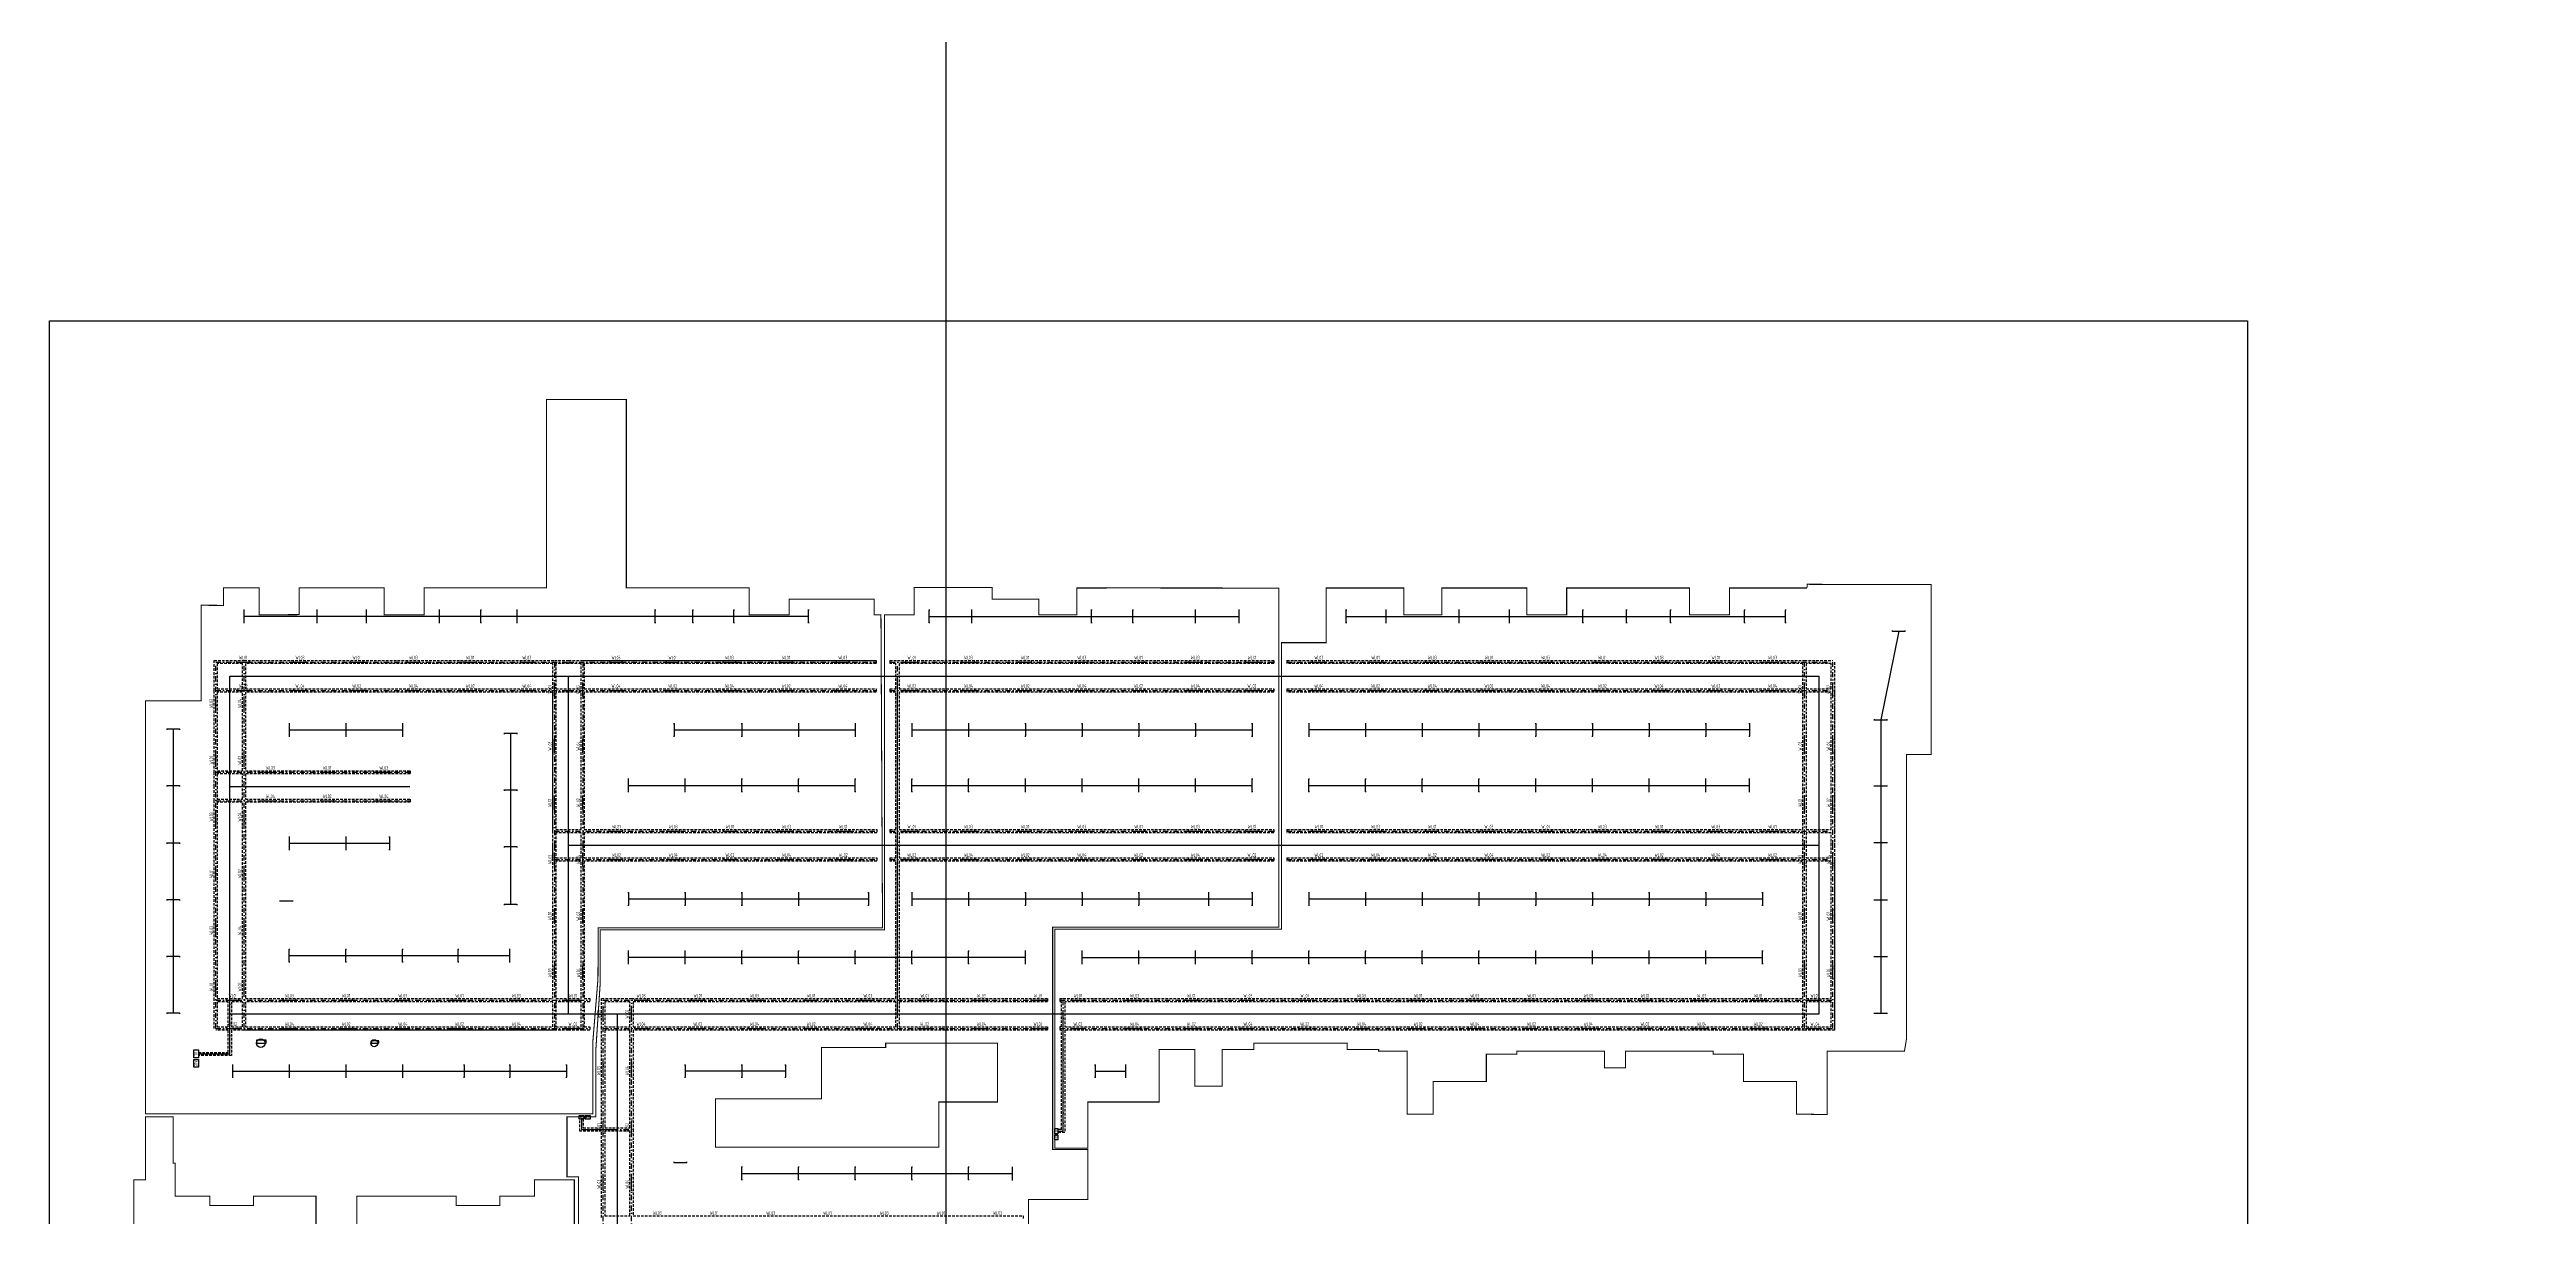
# Model space of a CAD drawing. Header units: millimetres. Extents: x -691095 to 2797013, y -349436 to 2050109.
# Drawn here: x 333675 to 569552, y 734241 to 845392 of the extents above; entities that cross this region are included whole.
import ezdxf
from ezdxf.enums import TextEntityAlignment as Align

# ---------------------------------------------------------------- set-up
doc = ezdxf.new("R2010")
doc.units = ezdxf.units.MM
doc.header["$LTSCALE"] = 1000
doc.linetypes.add('DASHDOT', pattern=[1, 0.5, -0.25, 0, -0.25])
doc.linetypes.add('HIDDEN', pattern=[0.375, 0.25, -0.125])
for name, color, linetype, plot in [('E-LANE-CENTER', 6, 'Continuous', False), ('E-LITE-CENTER', 5, 'DASHDOT', False), ('E-LITE-CENTER-JOIN', 1, 'Continuous', False), ('FS5E533M_A09-停车位模块A$0$C-XREF-SLCT', 8, 'Continuous', False), ('注释', 3, 'Continuous', False)]:
    doc.layers.add(name, color=color, linetype=linetype, plot=plot)
for name, color, linetype in [('E-LITE-LITE', 3, 'Continuous'), ('E-LITE-WIRE', 4, 'Continuous'), ('E-POWR-EQPM', 3, 'Continuous'), ('E-UNIV-EL', 140, 'Continuous'), ('E-UNIV-EL2', 40, 'HIDDEN'), ('E-UNIV-NOTE', 6, 'Continuous'), ('结构识别', 6, 'Continuous'), ('防火分区', 2, 'Continuous')]:
    doc.layers.add(name, color=color, linetype=linetype)
doc.styles.add('FS5E533M_A09-停车位模块A$0$Acs', font='', dxfattribs={"width": 0.7})
doc.styles.add('TH-STYLE3', font='tssdeng.shx', dxfattribs={"width": 0.65, "bigfont": 'tssdchn.shx'})
doc.styles.get('FS5E533M_A09-停车位模块A$0$Acs').set_extended_font_data('SimSun')

# ---------------------------------------------------------------- blocks, each defined once
blk = doc.blocks.new('FS5E533M_A09-停车位模块A$0$AcsAcadShareArea')
blk.add_lwpolyline([(0, 0), (118900, 0), (118900, 85000), (0, 85000)], close=True)
at = {"style": 'FS5E533M_A09-停车位模块A$0$Acs', "width": 0.8}
blk.add_attdef('唯一编号', (7537, 861), '', height=1000, dxfattribs=at)
blk = doc.blocks.new('E-BDB001')
blk.add_lwpolyline([(-2.5, -1.5), (-2.5, 1.5), (2.5, 1.5), (2.5, -1.5)], close=True)
at = {"layer": 'E-UNIV-EL', "style": 'TH-STYLE3', "width": 0.7}
blk.add_attdef('BOX', text='', height=2, dxfattribs=at).set_placement((0, 0), align=Align.MIDDLE)
blk = doc.blocks.new('E-BDB003')
blk.add_lwpolyline([(-2.5, -1.5), (-2.5, 1.5), (2.5, 1.5), (2.5, -1.5)], close=True)
at = {"layer": 'E-UNIV-EL', "style": 'TH-STYLE3', "width": 0.7}
blk.add_attdef('BOX', text='', height=2, dxfattribs=at).set_placement((0, 0), align=Align.MIDDLE)
blk = doc.blocks.new('E-BL001-1')
for p, q in [((-6, -0.5), (-6, 0.5)), ((-6, 0), (6, 0)), ((6, -0.5), (6, 0.5))]:
    blk.add_line(p, q)

msp = doc.modelspace()

# ---------------------------------------------------------------- linework, layer by layer
at = {"layer": 'E-LANE-CENTER'}
for p, q in [((350850.63475, 753496.24634), (350850.63475, 785696.24634)), ((350850.63475, 785696.24634), (502150.63475, 785696.24634)), ((383100.63475, 753496.24634), (383100.63475, 785696.24634)), ((350850.63475, 775196.24634), (368000.89578, 775196.24634)), ((502150.63475, 753496.24634), (350850.63475, 753496.24634))]:
    msp.add_line(p, q, dxfattribs=at)
for points in [[(502150.63475, 785696.24634), (502150.63475, 753496.24634)], [(383100.63475, 769596.24634), (502150.63475, 769596.24634)], [(387750.63475, 711046.24634), (387750.63475, 753496.24634)]]:
    msp.add_lwpolyline(points, dxfattribs=at)
at = {"layer": 'E-LITE-CENTER'}
for p, q in [((349500.63475, 787046.24637), (383100.63474, 787046.24636)), ((349500.63475, 775197.24634), (349500.63475, 787046.24637)), ((352200.63475, 775197.24634), (352200.63475, 787046.24637)), ((381750.63474, 787046.24636), (381750.63474, 769596.24634)), ((383100.63474, 787046.24636), (412383.08107, 787046.24636)), ((384450.63474, 787046.24636), (384450.63474, 769596.24634)), ((413697.63751, 787046.24634), (450253.63473, 787046.24634)), ((414419.30519, 752146.24634), (414419.30519, 787046.24634)), ((451497.63475, 787046.24634), (503500.63474, 787046.24634)), ((500800.63474, 769596.24634), (500800.63474, 787046.24634)), ((503500.63474, 769596.24634), (503500.63474, 787046.24634)), ((349500.63475, 784346.24637), (383100.63474, 784346.24636)), ((383100.63474, 784346.24636), (412383.08107, 784346.24636)), ((413697.63751, 784346.24634), (450253.63473, 784346.24634)), ((451497.63475, 784346.24634), (503500.63474, 784346.24634)), ((349500.63475, 776546.24634), (368003.89578, 776546.24634)), ((349500.63475, 752146.24635), (349500.63475, 775195.24634)), ((349500.63475, 773846.24634), (368003.89578, 773846.24634)), ((352200.63475, 752146.24635), (352200.63475, 775195.24634)), ((381750.63474, 770946.24634), (412464.12132, 770946.24634)), ((381750.63474, 769596.24634), (381750.63475, 752146.24635)), ((384450.63474, 769596.24634), (384450.63475, 752146.24635)), ((413697.63567, 770946.24634), (450253.63473, 770946.24634)), ((451497.63475, 770946.24634), (503500.63474, 770946.24634)), ((500800.63473, 752146.24634), (500800.63474, 769596.24634)), ((503500.63473, 752146.24634), (503500.63474, 769596.24634)), ((381750.63474, 768246.24634), (412464.12132, 768246.24634)), ((413697.63567, 768246.24634), (450253.63473, 768246.24634)), ((451497.63475, 768246.24634), (503500.63474, 768246.24634)), ((349500.63475, 754846.24635), (383100.63475, 754846.24635)), ((350850.63475, 749723.75248), (350850.63475, 754846.24635)), ((383100.63475, 754846.24635), (385129.04456, 754846.24634)), ((386400.63474, 754846.24634), (428703.63475, 754846.24634)), ((386400.63474, 732791.48869), (386400.63474, 754846.24634)), ((389100.63474, 732791.48869), (389100.63474, 754846.24634)), ((429897.63475, 754846.24634), (503500.63474, 754846.24634)), ((430200.63475, 742377.64113), (430200.63475, 754846.24634)), ((349500.63475, 752146.24635), (383100.63475, 752146.24635)), ((383100.63475, 752146.24635), (385129.04456, 752146.24634)), ((386400.63474, 752146.24634), (428703.63475, 752146.24634)), ((429897.63475, 752146.24634), (503500.63473, 752146.24634)), ((347850.63475, 749723.75248), (350850.63475, 749723.75248)), ((384333.21601, 743526.24634), (384333.21601, 742526.24634)), ((384333.21601, 742526.24634), (389100.63474, 742526.24634)), ((429700.63475, 742377.64113), (430200.63475, 742377.64113))]:
    msp.add_line(p, q, dxfattribs=at)
at = {"layer": 'E-LITE-CENTER-JOIN'}
for points in [[(414419.30519, 753496.24634), (414419.30519, 785696.24634)], [(347850.63475, 749723.75248), (350850.63475, 749723.75248), (350850.63475, 753496.24634)], [(429700.63475, 742377.64113), (430200.63475, 742377.64113), (430200.63475, 753496.24634)], [(384333.21601, 743526.24634), (384333.21601, 742526.24634), (387750.63475, 742526.24634)]]:
    msp.add_lwpolyline(points, dxfattribs=at)
at = {"layer": 'E-LITE-WIRE'}
for p, q in [((405950.63475, 791395.99637), (352200.63476, 791395.99637)), ((417450.63475, 791395.99634), (421500.63419, 791395.99634)), ((421500.63419, 791395.99634), (432900.63474, 791395.99634)), ((432900.63475, 791396.24634, 0.00407), (446950.63474, 791395.99634)), ((457150.63475, 791395.99635), (499000.63475, 791396.24634, 0.00407)), ((509788.95038, 789996.24635), (508056.63475, 781546.24634)), ((508056.63475, 781546.24634), (508056.63475, 753596.24634)), ((345450.63475, 780646.24634, 0.00407), (345450.63475, 753596.24634)), ((356500.63475, 780596.24634, 0.00407), (367300.63475, 780596.49634)), ((377575.88475, 780246.24635), (377575.88475, 763946.24634)), ((393150.63474, 780595.99635), (410400.63474, 780595.99635)), ((415800.63474, 780595.99635), (448200.63474, 780595.99635)), ((495550.63475, 780595.99635), (453600.63474, 780595.99635)), ((388800.63475, 775295.99634), (410400.63475, 775295.99634, 0.00407)), ((415800.63475, 775296.24634, 0.00407), (448200.63475, 775296.24634, 0.00407)), ((453600.63475, 775296.24634, 0.00407), (495550.63475, 775296.24634, 0.00407)), ((356500.63475, 769796.24634, 0.00407), (366050.63475, 769796.49634)), ((388800.63475, 764495.99634), (411650.63475, 764495.99634)), ((415800.63475, 764495.99634), (448200.63475, 764495.99634, 0.00407)), ((453600.63474, 764495.99634), (496800.63475, 764496.24634, 0.00407)), ((377500.63475, 759071.49634), (356500.63475, 759071.49634, 0.00407)), ((426600.63475, 758896.24634, 0.00407), (388800.63474, 758896.24634)), ((432000.63476, 758895.99634), (496800.63475, 758896.24634, 0.00407)), ((351100.63475, 748095.99634), (382900.63475, 748095.99634, 0.00407)), ((403750.63476, 748095.99634), (394200.63475, 748095.99634)), ((433250.63476, 748095.99634), (436150.63475, 748096.24634, 0.00407)), ((399600.63476, 738345.99634), (425350.63475, 738345.99634))]:
    msp.add_line(p, q, dxfattribs=at)
at = {"layer": 'E-UNIV-EL2'}
for p, q in [((349350.63475, 787196.24637), (352200.63475, 787196.24637)), ((349350.63475, 784346.24637), (349350.63475, 787196.24637)), ((352050.63475, 786896.24637), (349650.63475, 786896.24637)), ((349650.63475, 786896.24637), (349650.63475, 784496.24637)), ((352050.63475, 784496.24637), (352050.63475, 786896.24637)), ((352200.63475, 787196.24637), (381750.63474, 787196.24636)), ((381600.63474, 786896.24636), (352350.63475, 786896.24637)), ((352350.63475, 786896.24637), (352350.63475, 784496.24637)), ((381600.63474, 784496.24636), (381600.63474, 786896.24636)), ((381750.63474, 787196.24636), (383100.63474, 787196.24636)), ((383100.63474, 786896.24636), (381900.63474, 786896.24636)), ((381900.63474, 786896.24636), (381900.63474, 784496.24636)), ((383100.63474, 787196.24636), (412383.08107, 787196.24636)), ((383100.63474, 787196.24636), (384450.63474, 787196.24636)), ((384300.63474, 786896.24636), (383100.63474, 786896.24636)), ((384300.63474, 784496.24636), (384300.63474, 786896.24636)), ((384450.63474, 787196.24636), (412383.08107, 787196.24636)), ((412383.08107, 786896.24636), (384600.63474, 786896.24636)), ((384600.63474, 786896.24636), (384600.63474, 784496.24636)), ((412383.08107, 787196.24636), (412383.08107, 786896.24636)), ((413697.63751, 787196.24634), (414419.30519, 787196.24634)), ((413697.63751, 787196.24634), (413697.63751, 786896.24634)), ((414269.30519, 786896.24634), (413697.63751, 786896.24634)), ((414269.30519, 784496.24634), (414269.30519, 786896.24634)), ((414419.30519, 787196.24634), (450253.63473, 787196.24634)), ((450253.63473, 786896.24634), (414569.30519, 786896.24634)), ((414569.30519, 786896.24634), (414569.30519, 784496.24634)), ((450253.63473, 787196.24634), (450253.63473, 786896.24634)), ((451497.63475, 787196.24634), (500800.63474, 787196.24634)), ((451497.63475, 787196.24634), (451497.63475, 786896.24634)), ((500650.63474, 786896.24634), (451497.63475, 786896.24634)), ((500650.63474, 784496.24634), (500650.63474, 786896.24634)), ((500800.63474, 787196.24634), (503500.63474, 787196.24634)), ((503350.63474, 786896.24634), (500950.63474, 786896.24634)), ((500950.63474, 786896.24634), (500950.63474, 784496.24634)), ((503350.63474, 784496.24634), (503350.63474, 786896.24634)), ((503650.63474, 787046.24634), (503650.63474, 784346.24634)), ((503650.63474, 787046.24634), (503650.63474, 769596.24634)), ((349350.63475, 776546.24634), (349350.63475, 784346.24637)), ((349650.63475, 784496.24637), (352050.63475, 784496.24637)), ((349650.63475, 784196.24637), (349650.63475, 776696.24634)), ((352050.63475, 784196.24637), (349650.63475, 784196.24637)), ((352050.63475, 776696.24634), (352050.63475, 784196.24637)), ((352350.63475, 784496.24637), (381600.63474, 784496.24636)), ((381600.63474, 784196.24636), (352350.63475, 784196.24637)), ((352350.63475, 784196.24637), (352350.63475, 776696.24634)), ((381600.63474, 770946.24634), (381600.63474, 784196.24636)), ((381600.63474, 769596.24634), (381600.63474, 784196.24636)), ((381900.63474, 784496.24636), (383100.63474, 784496.24636)), ((381900.63474, 784196.24636), (381900.63474, 771096.24634)), ((383100.63474, 784196.24636), (381900.63474, 784196.24636)), ((383100.63474, 784496.24636), (384300.63474, 784496.24636)), ((384300.63474, 784196.24636), (383100.63474, 784196.24636)), ((384300.63474, 771096.24634), (384300.63474, 784196.24636)), ((384600.63474, 784496.24636), (412383.08107, 784496.24636)), ((412383.08107, 784196.24636), (384600.63474, 784196.24636)), ((384600.63474, 784196.24636), (384600.63474, 771096.24634)), ((412383.08107, 784496.24636), (412383.08107, 784196.24636)), ((413697.63751, 784496.24634), (414269.30519, 784496.24634)), ((413697.63751, 784496.24634), (413697.63751, 784196.24634)), ((414269.30519, 784196.24634), (413697.63751, 784196.24634)), ((414269.30519, 771096.24634), (414269.30519, 784196.24634)), ((414569.30519, 784496.24634), (450253.63473, 784496.24634)), ((450253.63473, 784196.24634), (414569.30519, 784196.24634)), ((414569.30519, 784196.24634), (414569.30519, 771096.24634)), ((450253.63473, 784496.24634), (450253.63473, 784196.24634)), ((451497.63475, 784496.24634), (500650.63474, 784496.24634)), ((451497.63475, 784496.24634), (451497.63475, 784196.24634)), ((500650.63474, 784196.24634), (451497.63475, 784196.24634)), ((500650.63474, 771096.24634), (500650.63474, 784196.24634)), ((500950.63474, 784496.24634), (503350.63474, 784496.24634)), ((500950.63474, 784196.24634), (500950.63474, 771096.24634)), ((503350.63474, 784196.24634), (500950.63474, 784196.24634)), ((503350.63474, 771096.24634), (503350.63474, 784196.24634)), ((503650.63474, 784346.24634), (503650.63474, 770946.24634)), ((349350.63475, 775197.24634), (349350.63475, 776546.24634)), ((349650.63475, 776696.24634), (352050.63475, 776696.24634)), ((352050.63475, 776396.24634), (349650.63475, 776396.24634)), ((349650.63475, 776396.24634), (349650.63475, 775197.24634)), ((352050.63475, 775197.24634), (352050.63475, 776396.24634)), ((352350.63475, 776696.24634), (368003.89578, 776696.24634)), ((368003.89578, 776396.24634), (352350.63475, 776396.24634)), ((352350.63475, 776396.24634), (352350.63475, 775197.24634)), ((368003.89578, 776696.24634), (368003.89578, 776396.24634)), ((349350.63475, 773846.24634), (349350.63475, 775195.24634)), ((349350.63475, 754846.24635), (349350.63475, 773846.24634)), ((349650.63475, 775195.24634), (349650.63475, 773996.24634)), ((349650.63475, 773996.24634), (352050.63475, 773996.24634)), ((349650.63475, 773696.24634), (349650.63475, 754996.24635)), ((352050.63475, 773696.24634), (349650.63475, 773696.24634)), ((352050.63475, 773996.24634), (352050.63475, 775195.24634)), ((352050.63475, 754996.24635), (352050.63475, 773696.24634)), ((352350.63475, 775195.24634), (352350.63475, 773996.24634)), ((352350.63475, 773996.24634), (368003.89578, 773996.24634)), ((368003.89578, 773696.24634), (352350.63475, 773696.24634)), ((352350.63475, 773696.24634), (352350.63475, 754996.24635)), ((368003.89578, 773996.24634), (368003.89578, 773696.24634)), ((381600.63474, 769596.24634), (381600.63474, 770946.24634)), ((381600.63475, 754996.24635), (381600.63474, 769596.24634)), ((381600.63474, 768246.24634), (381600.63474, 769596.24634)), ((381900.63474, 771096.24634), (384300.63474, 771096.24634)), ((384300.63474, 770796.24634), (381900.63474, 770796.24634)), ((381900.63474, 770796.24634), (381900.63474, 769596.24634)), ((381900.63474, 769596.24634), (381900.63474, 768396.24634)), ((384300.63474, 769596.24634), (384300.63474, 770796.24634)), ((384300.63474, 768396.24634), (384300.63474, 769596.24634)), ((384600.63474, 771096.24634), (412464.12132, 771096.24634)), ((412464.12132, 770796.24634), (384600.63474, 770796.24634)), ((384600.63474, 770796.24634), (384600.63474, 769596.24634)), ((384600.63474, 769596.24634), (384600.63474, 768396.24634)), ((412464.12132, 771096.24634), (412464.12132, 770796.24634)), ((413697.63567, 771096.24634), (414269.30519, 771096.24634)), ((413697.63567, 771096.24634), (413697.63567, 770796.24634)), ((414269.30519, 770796.24634), (413697.63567, 770796.24634)), ((414269.30519, 768396.24634), (414269.30519, 770796.24634)), ((414569.30519, 771096.24634), (450253.63473, 771096.24634)), ((450253.63473, 770796.24634), (414569.30519, 770796.24634)), ((414569.30519, 770796.24634), (414569.30519, 768396.24634)), ((450253.63473, 771096.24634), (450253.63473, 770796.24634)), ((451497.63475, 771096.24634), (500650.63474, 771096.24634)), ((451497.63475, 771096.24634), (451497.63475, 770796.24634)), ((500650.63474, 770796.24634), (451497.63475, 770796.24634)), ((500650.63474, 769596.24634), (500650.63474, 770796.24634)), ((500650.63474, 768396.24634), (500650.63474, 769596.24634)), ((500950.63474, 771096.24634), (503350.63474, 771096.24634)), ((503350.63474, 770796.24634), (500950.63474, 770796.24634)), ((500950.63474, 770796.24634), (500950.63474, 769596.24634)), ((500950.63474, 769596.24634), (500950.63474, 768396.24634)), ((503350.63474, 769596.24634), (503350.63474, 770796.24634)), ((503350.63474, 768396.24634), (503350.63474, 769596.24634)), ((503650.63474, 769596.24634), (503650.63473, 751996.24634)), ((503650.63474, 770946.24634), (503650.63474, 769596.24634)), ((503650.63474, 769596.24634), (503650.63474, 768246.24634)), ((381600.63475, 754996.24635), (381600.63474, 768246.24634)), ((381900.63474, 768396.24634), (384300.63474, 768396.24634)), ((381900.63474, 768096.24634), (381900.63475, 754996.24635)), ((384300.63474, 768096.24634), (381900.63474, 768096.24634)), ((384300.63475, 754996.24635), (384300.63474, 768096.24634)), ((384600.63474, 768396.24634), (412464.12132, 768396.24634)), ((412464.12132, 768096.24634), (384600.63474, 768096.24634)), ((384600.63474, 768096.24634), (384600.63475, 754996.24635)), ((412464.12132, 768396.24634), (412464.12132, 768096.24634)), ((413697.63567, 768396.24634), (414269.30519, 768396.24634)), ((413697.63567, 768396.24634), (413697.63567, 768096.24634)), ((414269.30519, 768096.24634), (413697.63567, 768096.24634)), ((414269.30519, 754996.24634), (414269.30519, 768096.24634)), ((414569.30519, 768396.24634), (450253.63473, 768396.24634)), ((450253.63473, 768096.24634), (414569.30519, 768096.24634)), ((414569.30519, 768096.24634), (414569.30519, 754996.24634)), ((450253.63473, 768396.24634), (450253.63473, 768096.24634)), ((451497.63475, 768396.24634), (500650.63474, 768396.24634)), ((451497.63475, 768396.24634), (451497.63475, 768096.24634)), ((500650.63474, 768096.24634), (451497.63475, 768096.24634)), ((500650.63474, 754996.24634), (500650.63474, 768096.24634)), ((500950.63474, 768396.24634), (503350.63474, 768396.24634)), ((500950.63474, 768096.24634), (500950.63474, 754996.24634)), ((503350.63474, 768096.24634), (500950.63474, 768096.24634)), ((503350.63474, 754996.24634), (503350.63474, 768096.24634)), ((503650.63474, 768246.24634), (503650.63474, 754846.24634)), ((349350.63475, 752146.24635), (349350.63475, 754846.24635)), ((349650.63475, 754996.24635), (350850.63475, 754996.24635)), ((350850.63475, 754996.24635), (352050.63475, 754996.24635)), ((352350.63475, 754996.24635), (381600.63475, 754996.24635)), ((381900.63475, 754996.24635), (383100.63475, 754996.24635)), ((383100.63475, 754996.24635), (384300.63475, 754996.24635)), ((384600.63475, 754996.24635), (385129.04456, 754996.24634)), ((385129.04456, 754996.24634), (385129.04456, 754696.24634)), ((386250.63474, 754996.24634), (389100.63474, 754996.24634)), ((386250.63474, 752146.24634), (386250.63474, 754996.24634)), ((389100.63474, 754996.24634), (414269.30519, 754996.24634)), ((414569.30519, 754996.24634), (428703.63475, 754996.24634)), ((428703.63475, 754996.24634), (428703.63475, 754696.24634)), ((429897.63475, 754996.24634), (430200.63475, 754996.24634)), ((429897.63475, 754996.24634), (429897.63475, 754696.24634)), ((430200.63475, 754996.24634), (500650.63474, 754996.24634)), ((500950.63474, 754996.24634), (503350.63474, 754996.24634)), ((503650.63474, 754846.24634), (503650.63473, 751996.24634)), ((350700.63475, 754696.24635), (349650.63475, 754696.24635)), ((349650.63475, 754696.24635), (349650.63475, 752296.24635)), ((350700.63475, 752296.24635), (350700.63475, 754696.24635)), ((352050.63475, 754696.24635), (351000.63475, 754696.24635)), ((351000.63475, 754696.24635), (351000.63475, 752296.24635)), ((352050.63475, 752296.24635), (352050.63475, 754696.24635)), ((381600.63475, 754696.24635), (352350.63475, 754696.24635)), ((352350.63475, 754696.24635), (352350.63475, 752296.24635)), ((381600.63475, 752296.24635), (381600.63475, 754696.24635)), ((383100.63475, 754696.24635), (381900.63475, 754696.24635)), ((381900.63475, 754696.24635), (381900.63475, 752296.24635)), ((384300.63475, 754696.24635), (383100.63475, 754696.24635)), ((384300.63475, 752296.24635), (384300.63475, 754696.24635)), ((385129.04456, 754696.24634), (384600.63475, 754696.24635)), ((384600.63475, 754696.24635), (384600.63475, 752296.24635)), ((388950.63474, 754696.24634), (386550.63474, 754696.24634)), ((386550.63474, 754696.24634), (386550.63474, 752296.24634)), ((388950.63474, 752296.24634), (388950.63474, 754696.24634)), ((414269.30519, 754696.24634), (389250.63474, 754696.24634)), ((389250.63474, 754696.24634), (389250.63474, 752296.24634)), ((414269.30519, 752296.24634), (414269.30519, 754696.24634)), ((428703.63475, 754696.24634), (414569.30519, 754696.24634)), ((414569.30519, 754696.24634), (414569.30519, 752296.24634)), ((430050.63475, 754696.24634), (429897.63475, 754696.24634)), ((430050.63475, 752296.24634), (430050.63475, 754696.24634)), ((500650.63474, 754696.24634), (430350.63475, 754696.24634)), ((430350.63475, 754696.24634), (430350.63475, 752296.24634)), ((500650.63473, 752296.24634), (500650.63474, 754696.24634)), ((500950.63474, 754696.24634), (500950.63473, 752296.24634)), ((503350.63474, 754696.24634), (500950.63474, 754696.24634)), ((503350.63473, 752296.24634), (503350.63474, 754696.24634)), ((350700.63475, 751996.24635), (349500.63475, 751996.24635)), ((349650.63475, 752296.24635), (350700.63475, 752296.24635)), ((350700.63475, 749873.75248), (350700.63475, 751996.24635)), ((351000.63475, 752296.24635), (352050.63475, 752296.24635)), ((352200.63475, 751996.24635), (351000.63475, 751996.24635)), ((351000.63475, 751996.24635), (351000.63475, 749573.75248)), ((381750.63475, 751996.24635), (352200.63475, 751996.24635)), ((383100.63475, 751996.24635), (352200.63475, 751996.24635)), ((352350.63475, 752296.24635), (381600.63475, 752296.24635)), ((383100.63475, 751996.24635), (381750.63475, 751996.24635)), ((381900.63475, 752296.24635), (383100.63475, 752296.24635)), ((383100.63475, 752296.24635), (384300.63475, 752296.24635)), ((384450.63475, 751996.24635), (383100.63475, 751996.24635)), ((385129.04456, 751996.24634), (384450.63475, 751996.24635)), ((384600.63475, 752296.24635), (385129.04456, 752296.24634)), ((385129.04456, 752296.24634), (385129.04456, 751996.24634)), ((386250.63474, 742676.24634), (386250.63474, 752146.24634)), ((386550.63474, 752296.24634), (388950.63474, 752296.24634)), ((386550.63474, 751996.24634), (386550.63474, 742676.24634)), ((388950.63474, 751996.24634), (386550.63474, 751996.24634)), ((388950.63474, 742676.24634), (388950.63474, 751996.24634)), ((389250.63474, 752296.24634), (414269.30519, 752296.24634)), ((414419.30519, 751996.24634), (389250.63474, 751996.24634)), ((389250.63474, 751996.24634), (389250.63474, 742526.24634)), ((428703.63475, 751996.24634), (414419.30519, 751996.24634)), ((414569.30519, 752296.24634), (428703.63475, 752296.24634)), ((428703.63475, 752296.24634), (428703.63475, 751996.24634)), ((429897.63475, 752296.24634), (429897.63475, 751996.24634)), ((430050.63475, 752296.24634), (429897.63475, 752296.24634)), ((430050.63475, 751996.24634), (429897.63475, 751996.24634)), ((430050.63475, 742527.64113), (430050.63475, 751996.24634)), ((430350.63475, 752296.24634), (500650.63473, 752296.24634)), ((500800.63473, 751996.24634), (430350.63475, 751996.24634)), ((430350.63475, 751996.24634), (430350.63475, 742227.64113)), ((503650.63473, 751996.24634), (500800.63473, 751996.24634)), ((500950.63473, 752296.24634), (503350.63473, 752296.24634)), ((347850.63475, 749873.75248), (350700.63475, 749873.75248)), ((347850.63475, 749873.75248), (347850.63475, 749573.75248)), ((351000.63475, 749573.75248), (347850.63475, 749573.75248)), ((384183.21601, 742376.24634), (384183.21601, 743526.24634)), ((384483.21601, 743526.24634), (384183.21601, 743526.24634)), ((384483.21601, 743526.24634), (384483.21601, 742676.24634)), ((386250.63474, 742376.24634), (384183.21601, 742376.24634)), ((384483.21601, 742676.24634), (386250.63474, 742676.24634)), ((386250.63474, 734141.48869), (386250.63474, 742376.24634)), ((386550.63474, 742676.24634), (388950.63474, 742676.24634)), ((386550.63474, 742376.24634), (386550.63474, 734291.48869)), ((388950.63474, 742376.24634), (386550.63474, 742376.24634)), ((388950.63474, 734291.48869), (388950.63474, 742376.24634)), ((389250.63474, 742526.24634), (389250.63474, 734291.48869)), ((429700.63475, 742527.64113), (429700.63475, 742227.64113)), ((430050.63475, 742527.64113), (429700.63475, 742527.64113)), ((430350.63475, 742227.64113), (429700.63475, 742227.64113)), ((386550.63474, 734291.48869), (388950.63474, 734291.48869)), ((389250.63474, 734291.48869), (426403.63475, 734291.48869)), ((426403.63475, 734291.48869), (426403.63475, 733991.48869))]:
    msp.add_line(p, q, dxfattribs=at)
at = {"layer": '注释'}
msp.add_lwpolyline([(353399.26033, 750746.24634), (354302.66999, 750746.24634), (354302.66999, 751029.1295), (353399.26033, 751029.1295)], close=True, dxfattribs=at)
at = {"layer": '注释', "elevation": 0.00407}
msp.add_lwpolyline([(364331.83473, 750746.24634), (365022.27005, 750746.24634), (365022.27005, 750971.68037), (364331.83473, 750971.68037)], close=True, dxfattribs=at)
at = {"layer": '注释'}
for centre, radius in [((353800.63475, 750746.24634), 401.37442), ((364600.63475, 750746.24634), 331.90573)]:
    msp.add_circle(centre, radius, dxfattribs=at)
at = {"layer": '结构识别'}
msp.add_lwpolyline([(432448.43194, 727401.18366), (416129.44709, 599804.76286), (333674.55506, 599760.37209), (333679.52809, 819560.59767), (542995.50092, 819560.59767), (542995.50092, 727279.62515)], close=True, dxfattribs=at)
at = {"layer": '防火分区', "const_width": 100}
for points in [[(385400.63475, 750746.24634), (385400.63475, 744026.24634), (382950.67633, 744026.24634), (380050.5564, 744026.06231), (375000.66115, 744023.93796), (363750.67633, 744023.93385), (363750.59559, 744026.24634), (361750.59559, 744026.24634), (361750.69937, 744023.93796), (350500.55941, 744023.93796), (345450.55916, 744023.93794), (342800.63475, 744023.93796), (342800.63476, 783346.24634), (348100.63492, 783346.24634), (348100.63465, 792458.36648), (350238.29694, 792446.24634), (350238.29694, 794106.36291), (353638.29694, 794106.36291), (353650.63478, 791546.24634), (357450.63481, 791566.18806), (357450.63481, 794126.30463), (365550.63506, 794106.36291), (365550.63443, 791546.24656), (369350.63447, 791546.24656), (369350.63509, 794106.36291), (381000.63475, 794106.36291), (381000.63475, 812046.24634), (388600.63475, 812046.24634), (388600.76964, 794106.36292), (392887.17496, 794106.36284), (392887.17473, 794106.36291), (400300.63475, 794106.36291), (400300.63475, 791546.82123), (404100.63412, 791545.67145), (404100.63412, 793046.24678), (412200.63524, 793046.24678), (412200.63475, 791546.24634), (412850.63475, 791546.24634), (413000.63475, 761746.24634), (385927.81972, 761746.24634), (385900.63475, 756846.24634)], [(397100.63667, 740846.24634), (397100.63667, 745446.24634), (407200.63285, 745446.26502), (407200.63285, 750346.24634), (413300.63475, 750346.24634), (413300.63475, 750746.24634), (423950.63475, 750746.24634), (423950.63475, 745146.24634), (418350.63579, 745146.24634), (418350.63579, 740846.24634)]]:
    msp.add_lwpolyline(points, close=True, dxfattribs=at)
for points in [[(384050.67519, 731976.26095), (384051.77243, 738026.23942), (382951.77243, 738026.23942), (382950.67633, 743723.72811), (385700.63475, 743723.72811), (385700.63475, 750146.24634), (386100.63475, 756246.24634), (386100.63475, 761546.24634), (413200.63475, 761546.24634), (413200.63818, 791546.24666), (416000.63426, 791546.24634), (416000.63426, 794146.24634), (423450.63406, 794146.24634), (423450.63394, 793046.24678), (427887.17489, 793046.24634), (427887.17426, 791546.24656), (431500.63439, 791546.24656), (431500.6351, 794104.65021), (438312.09674, 794106.22674), (450750.63475, 794096.24634), (450750.63473, 788896.19217), (450750.63473, 761796.24634), (429200.63475, 761796.24634), (429200.63475, 740616.24629), (432550.63475, 740616.24629), (432550.63475, 735846.24636), (426900.63475, 735846.24636), (426900.63475, 730046.24634)], [(341700.63475, 707996.24634), (341700.63475, 737726.23974), (342800.63475, 737726.23974), (342800.63475, 737726.23974), (342800.63472, 743726.23959), (345450.55938, 743726.23959), (345450.55941, 739326.23946), (345650.55941, 739326.23946), (345650.55954, 736176.23952), (348950.63475, 736176.23952), (348950.63475, 735276.28711), (353100.53185, 735276.23057), (353100.52894, 736176.2395), (359050.55971, 736176.2395), (359050.60177, 731776.23331)], [(362950.56839, 731776.23331), (362950.56839, 736173.69804), (372400.58076, 736173.58022), (372400.56957, 735276.23154), (376550.56036, 735276.23154), (376550.63475, 736176.23955), (379850.63475, 736176.23955), (379850.63475, 737726.23951), (383650.50858, 737726.23951), (383650.57508, 731773.93796)]]:
    msp.add_lwpolyline(points, dxfattribs=at)
at = {"layer": '防火分区', "const_width": 100, "elevation": 0.0057}
msp.add_lwpolyline([(501050.63475, 794104.64882), (493650.63509, 794104.64882), (493650.63441, 791546.24656), (489850.63356, 791546.2465), (489850.63424, 794104.77529), (478150.63459, 794104.77534), (478150.63393, 791546.24656), (474350.63444, 791546.24656), (474350.63505, 794104.52115), (466250.63448, 794104.52345), (466250.63444, 791546.24634), (462638.95018, 791546.24634), (462638.95018, 794104.52535), (455250.63478, 794104.52449), (455250.63475, 788896.24634), (451000.63475, 788896.24634), (451000.63475, 761596.24634), (429400.63475, 761596.24634), (429400.63475, 740746.24633), (432550.63475, 740746.24633), (432550.63475, 745146.24633), (439350.63475, 745146.24633), (439350.63506, 750139.39057), (442750.63506, 750143.69776), (442750.63506, 746644.31263), (445349.46599, 746648.18006), (445351.69088, 750144.92634), (448348.6889, 750141.05891), (448348.6889, 750743.69776), (457248.68891, 750743.69776), (457248.68891, 750143.69776), (460248.6889, 750143.69776), (460248.6889, 749993.69785), (462950.6174, 749993.69797), (462950.58239, 743996.27964), (465450.62877, 743996.24656), (465450.63069, 747096.24662), (467175.92754, 747096.24654), (470500.63069, 747096.24039), (470500.63163, 749696.24649), (473400.64801, 749697.16691), (473400.6477, 749996.24719), (481748.6979, 749993.69785), (481750.64356, 748396.24639), (483750.64356, 748396.24639), (483748.6979, 749993.69785), (492095.57882, 749993.69785), (492095.57888, 749696.24467), (495000.63883, 749696.24467), (495000.63877, 747096.24656), (500050.60075, 747096.24656), (500050.626, 743996.24656), (502948.6979, 743946.24562), (502950.62153, 749996.19676), (510319.13849, 749996.24643), (510500.63475, 751096.24634), (510500.63475, 778246.22422), (512850.63475, 778246.22422), (512850.12721, 794437.1217), (505756.91053, 794437.13091), (501050.51887, 794455.36178), (501050.77452, 794122.34703)], dxfattribs=at)

# ---------------------------------------------------------------- block references
at = {"layer": 'E-LITE-LITE', "xscale": 100, "yscale": 100, "zscale": 100}
for p, rotation in [((352200.63476, 791395.99637), 90), ((359150.63474, 791395.99637), 90), ((363850.63474, 791395.99637), 90), ((370800.63474, 791395.99637), 90), ((374750.63476, 791395.99637), 90), ((378200.63476, 791395.99637), 90), ((391350.63452, 791395.99637), 90), ((394950.63474, 791395.99637), 90), ((398850.63476, 791395.99637), 90), ((405950.63475, 791395.99637), 90), ((417450.63475, 791395.99634), 90), ((421500.63419, 791395.99634), 90), ((432900.63474, 791395.99634), 90), ((436850.63474, 791395.99634), 90), ((442800.63475, 791395.99634), 90), ((446950.63474, 791395.99634), 90), ((457150.63475, 791395.99635), 90), ((460950.63476, 791395.99635), 90), ((467900.63475, 791395.99635), 90), ((472700.63545, 791395.99635), 90), ((479700.63475, 791395.99635), 90), ((483850.63475, 791395.99635), 90), ((488050.63475, 791395.99635), 90), ((495100.63475, 791395.99635), 90), ((499000.63474, 791395.99635), 90), ((349500.63474, 783096.24636), 90), ((352200.63475, 783096.24636), 90), ((381750.63474, 784446.24636), 90), ((384450.63474, 784446.24636), 90), ((500800.63478, 784446.24634), 90), ((503500.63474, 784446.24634), 90), ((356500.63475, 780596.49634), 270), ((361900.63474, 780596.49634), 270), ((367300.63475, 780596.49634), 270), ((393150.63474, 780595.99635), 270), ((399600.63476, 780595.99635), 270), ((405000.63476, 780595.99635), 270), ((410400.63474, 780595.99635), 270), ((415800.63474, 780595.99635), 270), ((421200.63475, 780595.99635), 270), ((426600.63476, 780595.99635), 270), ((432000.63476, 780595.99635), 270), ((437400.63475, 780595.99635), 270), ((442800.63474, 780595.99635), 270), ((448200.63474, 780595.99635), 270), ((453600.63474, 780595.99635), 270), ((459000.63475, 780595.99635), 270), ((464400.63475, 780595.99635), 270), ((469800.63474, 780595.99635), 270), ((475200.63474, 780595.99635), 270), ((480600.63475, 780595.99635), 270), ((486000.63476, 780595.99635), 270), ((491400.63475, 780595.99635), 270), ((495550.63475, 780595.99635), 270), ((345450.38474, 780646.24634), 180), ((377575.88475, 780246.24635), 180), ((381750.63474, 779046.24636), 90), ((384450.63474, 779046.24636), 90), ((500800.63478, 779046.24634), 90), ((503500.63474, 779046.24634), 90), ((349500.63474, 777696.24636), 90), ((352200.63475, 777696.24636), 90), ((345450.38474, 775246.24634), 180), ((377575.88475, 774846.24634), 180), ((381750.63474, 773646.24636), 90), ((384450.63474, 773646.24636), 90), ((388800.63475, 775295.99634), 90), ((394200.63474, 775295.99634), 90), ((399600.63474, 775295.99634), 90), ((405000.63475, 775295.99634), 90), ((410400.63474, 775295.99634), 90), ((415800.63475, 775295.99634), 90), ((421200.63475, 775295.99634), 90), ((426600.63475, 775295.99634), 90), ((432000.63474, 775295.99634), 90), ((437400.63475, 775295.99634), 90), ((442800.63475, 775295.99634), 90), ((448200.63475, 775295.99634), 90), ((453600.63475, 775295.99634), 90), ((459000.63476, 775295.99634), 90), ((464400.63474, 775295.99634), 90), ((469800.63474, 775295.99634), 90), ((475200.63474, 775295.99634), 90), ((480600.63474, 775295.99634), 90), ((486000.63474, 775295.99634), 90), ((491400.63475, 775295.99634), 90), ((495550.63475, 775295.99634), 90), ((500800.63477, 773646.24634), 90), ((503500.63474, 773646.24634), 90), ((349500.63475, 772296.24636), 90), ((352200.63475, 772296.24636), 90), ((345450.38474, 769796.24634), 180), ((356500.63474, 769796.49634), 270), ((361900.63475, 769796.49634), 270), ((366050.63475, 769796.49634), 270), ((377575.88475, 769446.24634), 180), ((349500.63475, 766896.24636), 90), ((352200.63475, 766896.24636), 90), ((381750.63474, 768246.24636), 90), ((384450.63474, 768246.24636), 90), ((500800.63477, 768246.24634), 90), ((503500.63474, 768246.24634), 90), ((345450.38474, 764396.24635), 180), ((388800.63475, 764495.99634), 270), ((394200.63474, 764495.99634), 270), ((399600.63474, 764495.99634), 270), ((405000.63474, 764495.99634), 270), ((411650.63475, 764495.99634), 270), ((415800.63475, 764495.99634), 270), ((421200.63474, 764495.99634), 270), ((426600.63474, 764495.99634), 270), ((432000.63474, 764495.99634), 270), ((437400.63474, 764495.99634), 270), ((444050.63475, 764495.99634), 270), ((448200.63475, 764495.99634), 270), ((453600.63474, 764495.99634), 270), ((459000.63474, 764495.99634), 270), ((464400.63475, 764495.99634), 270), ((469800.63476, 764495.99634), 270), ((475200.63474, 764495.99634), 270), ((480600.63474, 764495.99634), 270), ((486000.63474, 764495.99634), 270), ((491400.63475, 764495.99634), 270), ((496800.63474, 764495.99634), 270), ((349500.63475, 761496.24636), 90), ((352200.63475, 761496.24636), 90), ((377575.88475, 763946.24634), 180), ((381750.63475, 762846.24636), 90), ((384450.63475, 762846.24636), 90), ((500800.63476, 762846.24634), 90), ((503500.63474, 762846.24634), 90), ((356500.63475, 759071.49634), 90), ((361900.63475, 759071.49634), 90), ((367300.63475, 759071.49634), 90), ((372600.63475, 759071.49634), 90), ((377500.63475, 759071.49634), 90), ((345450.38474, 758996.24635), 180), ((381750.63475, 757446.24636), 90), ((384450.63475, 757446.24636), 90), ((388800.63474, 758895.99635), 90), ((394200.63474, 758895.99635), 90), ((399600.63474, 758895.99635), 90), ((405000.63475, 758895.99635), 90), ((410400.63476, 758895.99635), 90), ((415800.63475, 758895.99635), 90), ((421200.63474, 758895.99635), 90), ((426600.63475, 758895.99635), 90), ((432000.63476, 758895.99634), 90), ((437400.63475, 758895.99634), 90), ((442800.63474, 758895.99634), 90), ((448200.63474, 758895.99634), 90), ((453600.63474, 758895.99634), 90), ((459000.63474, 758895.99634), 90), ((464400.63475, 758895.99634), 90), ((469800.63475, 758895.99634), 90), ((475200.63474, 758895.99634), 90), ((480600.63474, 758895.99634), 90), ((486000.63475, 758895.99634), 90), ((491400.63475, 758895.99634), 90), ((496800.63474, 758895.99634), 90), ((500800.63476, 757446.24634), 90), ((503500.63474, 757446.24634), 90), ((349500.63475, 756096.24636), 90), ((352200.63475, 756096.24636), 90), ((345450.38474, 753596.24634), 180), ((386400.63472, 753518.97292), 90), ((389100.63474, 753518.97292), 90), ((351100.63475, 748095.99634), 270), ((356500.63474, 748095.99634), 270), ((361900.63474, 748095.99634), 270), ((367300.63474, 748095.99634), 270), ((373150.63475, 748095.99634), 270), ((377500.63474, 748095.99634), 270), ((382900.63474, 748095.99634), 270), ((386400.63473, 748118.97292), 90), ((389100.63474, 748118.97292), 90), ((394200.63475, 748095.99634), 270), ((399600.63474, 748095.99634), 270), ((403750.63476, 748095.99634), 270), ((433250.63476, 748095.99634), 270), ((436150.63476, 748095.99634), 270), ((386400.63473, 742718.97292), 90), ((389100.63474, 742718.97292), 90), ((399600.63476, 738345.99634), 90), ((405000.63476, 738345.99634), 90), ((410400.63474, 738345.99634), 90), ((415800.63474, 738345.99634), 90), ((421200.63474, 738345.99634), 90), ((425350.63475, 738345.99634), 270), ((386400.63473, 737318.97292), 90), ((389100.63474, 737318.97292), 90)]:
    msp.add_blockref('E-BL001-1', p, dxfattribs=dict(at, rotation=rotation))
for p in [(509788.95038, 789996.24635), (352125.63474, 787046.24637), (357525.63474, 787046.24637), (362925.63474, 787046.24637), (368325.63474, 787046.24637), (373725.63474, 787046.24636), (379125.63474, 787046.24636), (387617.3579, 787046.24636), (393017.3579, 787046.24636), (398417.3579, 787046.24636), (403817.3579, 787046.24636), (409217.3579, 787046.24636), (415775.63612, 787046.24634), (421175.63612, 787046.24634), (426575.63612, 787046.24634), (431975.63612, 787046.24634), (437375.63612, 787046.24634), (442775.63612, 787046.24634), (448175.63612, 787046.24634), (454548.63474, 787046.24634), (459948.63474, 787046.24634), (465348.63474, 787046.24634), (470748.63474, 787046.24634), (476148.63474, 787046.24634), (481548.63474, 787046.24634), (486948.63474, 787046.24634), (492348.63474, 787046.24634), (497748.63474, 787046.24634), (352125.63474, 784346.24637), (357525.63474, 784346.24637), (362925.63474, 784346.24637), (368325.63474, 784346.24637), (373725.63474, 784346.24636), (379125.63474, 784346.24636), (387617.3579, 784346.24636), (393017.3579, 784346.24636), (398417.3579, 784346.24636), (403817.3579, 784346.24636), (409217.3579, 784346.24636), (415775.63612, 784346.24634), (421175.63612, 784346.24634), (426575.63612, 784346.24634), (431975.63612, 784346.24634), (437375.63612, 784346.24634), (442775.63612, 784346.24634), (448175.63612, 784346.24634), (454548.63474, 784346.24634), (459948.63474, 784346.24634), (465348.63474, 784346.24634), (470748.63474, 784346.24634), (476148.63474, 784346.24634), (481548.63474, 784346.24634), (486948.63474, 784346.24634), (492348.63474, 784346.24634), (497748.63474, 784346.24634), (508056.63475, 781546.24634), (354702.76527, 776546.24634), (360102.76527, 776546.24634), (365502.76527, 776546.24634), (354702.76527, 773846.24634), (360102.76527, 773846.24634), (365502.76527, 773846.24634), (508056.63475, 775246.24634), (387657.87803, 770946.24634), (393057.87803, 770946.24634), (398457.87803, 770946.24634), (403857.87803, 770946.24634), (409257.87803, 770946.24634), (415775.6352, 770946.24634), (421175.6352, 770946.24634), (426575.6352, 770946.24634), (431975.6352, 770946.24634), (437375.6352, 770946.24634), (442775.6352, 770946.24634), (448175.6352, 770946.24634), (454548.63474, 770946.24634), (459948.63474, 770946.24634), (465348.63474, 770946.24634), (470748.63474, 770946.24634), (476148.63474, 770946.24634), (481548.63474, 770946.24634), (486948.63474, 770946.24634), (492348.63474, 770946.24634), (497748.63474, 770946.24634), (508056.63475, 769846.24634), (387657.87803, 768246.24634), (393057.87803, 768246.24634), (398457.87803, 768246.24634), (403857.87803, 768246.24634), (409257.87803, 768246.24634), (415775.6352, 768246.24634), (421175.6352, 768246.24634), (426575.6352, 768246.24634), (431975.6352, 768246.24634), (437375.6352, 768246.24634), (442775.6352, 768246.24634), (448175.6352, 768246.24634), (454548.63474, 768246.24634), (459948.63474, 768246.24634), (465348.63474, 768246.24634), (470748.63474, 768246.24634), (476148.63474, 768246.24634), (481548.63474, 768246.24634), (486948.63474, 768246.24634), (492348.63474, 768246.24634), (497748.63474, 768246.24634), (356250.63474, 764296.24634), (508056.63475, 764396.24635), (508056.63475, 758996.24634), (351115.33966, 754846.24636), (356515.33966, 754846.24636), (361915.33966, 754846.24636), (367315.33966, 754846.24636), (372715.33966, 754846.24636), (378115.33966, 754846.24636), (383515.33966, 754846.24636), (390002.63475, 754846.24634), (395402.63475, 754846.24634), (400802.63475, 754846.24634), (406202.63475, 754846.24634), (411602.63475, 754846.24634), (417002.63475, 754846.24634), (422402.63475, 754846.24634), (427802.63475, 754846.24634), (431599.13474, 754846.24635), (436999.13474, 754846.24635), (442399.13474, 754846.24635), (447799.13474, 754846.24635), (453199.13474, 754846.24635), (458599.13474, 754846.24635), (463999.13474, 754846.24634), (469399.13474, 754846.24634), (474799.13474, 754846.24634), (480199.13474, 754846.24634), (485599.13474, 754846.24634), (490999.13474, 754846.24634), (496399.13474, 754846.24634), (501799.13474, 754846.24634), (508056.63475, 753596.24634), (351115.33966, 752146.24635), (356515.33966, 752146.24635), (361915.33966, 752146.24635), (367315.33966, 752146.24635), (372715.33966, 752146.24635), (378115.33966, 752146.24635), (383515.33966, 752146.24635), (390002.63475, 752146.24634), (395402.63475, 752146.24634), (400802.63475, 752146.24634), (406202.63475, 752146.24634), (411602.63475, 752146.24634), (417002.63475, 752146.24634), (422402.63475, 752146.24634), (427802.63475, 752146.24634), (431599.13474, 752146.24634), (436999.13474, 752146.24634), (442399.13474, 752146.24634), (447799.13474, 752146.24634), (453199.13474, 752146.24634), (458599.13474, 752146.24634), (463999.13474, 752146.24634), (469399.13474, 752146.24634), (474799.13474, 752146.24634), (480199.13474, 752146.24634), (485599.13474, 752146.24634), (490999.13474, 752146.24634), (496399.13474, 752146.24634), (501799.13474, 752146.24634), (393750.38475, 739396.24635)]:
    msp.add_blockref('E-BL001-1', p, dxfattribs=at)
at = {"layer": 'E-POWR-EQPM', "rotation": 270}
for name, p, xscale, yscale, zscale, values in [('E-BDB001', (347625.63475, 749723.75248), 150, 150, 150, {'BOX': 'AL'}), ('E-BDB003', (347625.63475, 748823.75248), 150, 150, 150, {'BOX': 'ALE'}), ('E-BDB001', (429550.63475, 742377.64113), 100, 100, 100, {'BOX': 'AL'}), ('E-BDB003', (429550.63475, 741777.64113), 100, 100, 100, {'BOX': 'ALE'})]:
    msp.add_blockref(name, p, dxfattribs=dict(at, xscale=xscale, yscale=yscale, zscale=zscale)).add_auto_attribs(values)
at = {"layer": 'E-POWR-EQPM'}
ref = msp.add_blockref('E-BDB001', (384333.21601, 743676.24634), dxfattribs=dict(at, xscale=-100, yscale=100, zscale=100))
ref.add_attrib('BOX', 'AL', dxfattribs={"layer": 'E-UNIV-EL', "height": 200, "style": 'TH-STYLE3', "width": 0.7}).set_placement((384333.21601, 743676.24634), align=Align.MIDDLE)
ref = msp.add_blockref('E-BDB003', (384933.21601, 743676.24634), dxfattribs=dict(at, xscale=-100, yscale=100, zscale=100))
ref.add_attrib('BOX', 'ALE', dxfattribs={"layer": 'E-UNIV-EL', "height": 200, "style": 'TH-STYLE3', "width": 0.7}).set_placement((384933.21601, 743676.24634), align=Align.MIDDLE)
at = {"layer": 'FS5E533M_A09-停车位模块A$0$C-XREF-SLCT', "xscale": 20, "yscale": 20, "zscale": 20}
msp.add_blockref('FS5E533M_A09-停车位模块A$0$AcsAcadShareArea', (419013.447, 350108.80995, 0), dxfattribs=at)

# ---------------------------------------------------------------- texts
at = {"layer": 'E-UNIV-NOTE', "color": 6, "style": 'TH-STYLE3', "width": 0.65}
for s, p in [('WL01', (352125.63474, 787471.24637)), ('WL03', (357525.63474, 787471.24637)), ('WL01', (362925.63474, 787471.24637)), ('WL03', (368325.63474, 787471.24637)), ('WL01', (373725.63474, 787471.24636)), ('WL03', (379125.63474, 787471.24636)), ('WL03', (387617.3579, 787471.24636)), ('WL01', (393017.3579, 787471.24636)), ('WL03', (398417.3579, 787471.24636)), ('WL01', (403817.3579, 787471.24636)), ('WL03', (409217.3579, 787471.24636)), ('WL01', (415775.63612, 787471.24634)), ('WL03', (421175.63612, 787471.24634)), ('WL01', (426575.63612, 787471.24634)), ('WL03', (431975.63612, 787471.24634)), ('WL01', (437375.63612, 787471.24634)), ('WL03', (442775.63612, 787471.24634)), ('WL01', (448175.63612, 787471.24634)), ('WL03', (454548.63474, 787471.24634)), ('WL01', (459948.63474, 787471.24634)), ('WL03', (465348.63474, 787471.24634)), ('WL01', (470748.63474, 787471.24634)), ('WL03', (476148.63474, 787471.24634)), ('WL01', (481548.63474, 787471.24634)), ('WL03', (486948.63474, 787471.24634)), ('WL01', (492348.63474, 787471.24634)), ('WL03', (497748.63474, 787471.24634)), ('WL02', (352125.63474, 784771.24637)), ('WL04', (357525.63474, 784771.24637)), ('WL02', (362925.63474, 784771.24637)), ('WL04', (368325.63474, 784771.24637)), ('WL02', (373725.63474, 784771.24636)), ('WL04', (379125.63474, 784771.24636)), ('WL04', (387617.3579, 784771.24636)), ('WL02', (393017.3579, 784771.24636)), ('WL04', (398417.3579, 784771.24636)), ('WL02', (403817.3579, 784771.24636)), ('WL04', (409217.3579, 784771.24636)), ('WL02', (415775.63612, 784771.24634)), ('WL04', (421175.63612, 784771.24634)), ('WL02', (426575.63612, 784771.24634)), ('WL04', (431975.63612, 784771.24634)), ('WL02', (437375.63612, 784771.24634)), ('WL04', (442775.63612, 784771.24634)), ('WL02', (448175.63612, 784771.24634)), ('WL04', (454548.63474, 784771.24634)), ('WL02', (459948.63474, 784771.24634)), ('WL04', (465348.63474, 784771.24634)), ('WL02', (470748.63474, 784771.24634)), ('WL04', (476148.63474, 784771.24634)), ('WL02', (481548.63474, 784771.24634)), ('WL04', (486948.63474, 784771.24634)), ('WL02', (492348.63474, 784771.24634)), ('WL04', (497748.63474, 784771.24634)), ('WL03', (354702.76527, 776971.24634)), ('WL01', (360102.76527, 776971.24634)), ('WL03', (365502.76527, 776971.24634)), ('WL04', (354702.76527, 774271.24634)), ('WL02', (360102.76527, 774271.24634)), ('WL04', (365502.76527, 774271.24634)), ('WL01', (387657.87803, 771371.24634)), ('WL03', (393057.87803, 771371.24634)), ('WL01', (398457.87803, 771371.24634)), ('WL03', (403857.87803, 771371.24634)), ('WL01', (409257.87803, 771371.24634)), ('WL01', (415775.6352, 771371.24634)), ('WL03', (421175.6352, 771371.24634)), ('WL01', (426575.6352, 771371.24634)), ('WL03', (431975.6352, 771371.24634)), ('WL01', (437375.6352, 771371.24634)), ('WL03', (442775.6352, 771371.24634)), ('WL01', (448175.6352, 771371.24634)), ('WL01', (454548.63474, 771371.24634)), ('WL03', (459948.63474, 771371.24634)), ('WL01', (465348.63474, 771371.24634)), ('WL03', (470748.63474, 771371.24634)), ('WL01', (476148.63474, 771371.24634)), ('WL03', (481548.63474, 771371.24634)), ('WL01', (486948.63474, 771371.24634)), ('WL03', (492348.63474, 771371.24634)), ('WL01', (497748.63474, 771371.24634)), ('WL02', (387657.87803, 768671.24634)), ('WL04', (393057.87803, 768671.24634)), ('WL02', (398457.87803, 768671.24634)), ('WL04', (403857.87803, 768671.24634)), ('WL02', (409257.87803, 768671.24634)), ('WL02', (415775.6352, 768671.24634)), ('WL04', (421175.6352, 768671.24634)), ('WL02', (426575.6352, 768671.24634)), ('WL04', (431975.6352, 768671.24634)), ('WL02', (437375.6352, 768671.24634)), ('WL04', (442775.6352, 768671.24634)), ('WL02', (448175.6352, 768671.24634)), ('WL02', (454548.63474, 768671.24634)), ('WL04', (459948.63474, 768671.24634)), ('WL02', (465348.63474, 768671.24634)), ('WL04', (470748.63474, 768671.24634)), ('WL02', (476148.63474, 768671.24634)), ('WL04', (481548.63474, 768671.24634)), ('WL02', (486948.63474, 768671.24634)), ('WL04', (492348.63474, 768671.24634)), ('WL02', (497748.63474, 768671.24634)), ('WL01', (351115.33966, 755271.24636)), ('WL03', (356515.33966, 755271.24636)), ('WL01', (361915.33966, 755271.24636)), ('WL03', (367315.33966, 755271.24636)), ('WL01', (372715.33966, 755271.24636)), ('WL03', (378115.33966, 755271.24636)), ('WL01', (383515.33966, 755271.24636)), ('WL03', (390002.63475, 755271.24634)), ('WL01', (395402.63475, 755271.24634)), ('WL03', (400802.63475, 755271.24634)), ('WL01', (406202.63475, 755271.24634)), ('WL03', (411602.63475, 755271.24634)), ('WL01', (417002.63475, 755271.24634)), ('WL03', (422402.63475, 755271.24634)), ('WL01', (427802.63475, 755271.24634)), ('WL01', (431599.13474, 755271.24635)), ('WL03', (436999.13474, 755271.24635)), ('WL01', (442399.13474, 755271.24635)), ('WL03', (447799.13474, 755271.24635)), ('WL01', (453199.13474, 755271.24635)), ('WL03', (458599.13474, 755271.24635)), ('WL01', (463999.13474, 755271.24635)), ('WL03', (469399.13474, 755271.24634)), ('WL01', (474799.13474, 755271.24634)), ('WL03', (480199.13474, 755271.24634)), ('WL01', (485599.13474, 755271.24634)), ('WL03', (490999.13474, 755271.24634)), ('WL01', (496399.13474, 755271.24634)), ('WL03', (501799.13474, 755271.24634)), ('WL02', (351115.33966, 752571.24635)), ('WL04', (356515.33966, 752571.24635)), ('WL02', (361915.33966, 752571.24635)), ('WL04', (367315.33966, 752571.24635)), ('WL02', (372715.33966, 752571.24635)), ('WL04', (378115.33966, 752571.24635)), ('WL02', (383515.33966, 752571.24635)), ('WL04', (390002.63475, 752571.24634)), ('WL02', (395402.63475, 752571.24634)), ('WL04', (400802.63475, 752571.24634)), ('WL02', (406202.63475, 752571.24634)), ('WL04', (411602.63475, 752571.24634)), ('WL02', (417002.63475, 752571.24634)), ('WL04', (422402.63475, 752571.24634)), ('WL02', (427802.63475, 752571.24634)), ('WL02', (431599.13474, 752571.24634)), ('WL04', (436999.13474, 752571.24634)), ('WL02', (442399.13474, 752571.24634)), ('WL04', (447799.13474, 752571.24634)), ('WL02', (453199.13474, 752571.24634)), ('WL04', (458599.13474, 752571.24634)), ('WL02', (463999.13474, 752571.24634)), ('WL04', (469399.13474, 752571.24634)), ('WL02', (474799.13474, 752571.24634)), ('WL04', (480199.13474, 752571.24634)), ('WL02', (485599.13474, 752571.24634)), ('WL04', (490999.13474, 752571.24634)), ('WL02', (496399.13474, 752571.24634)), ('WL04', (501799.13474, 752571.24634)), ('WL03', (391552.63474, 734566.48869)), ('WL01', (396952.63474, 734566.48869)), ('WL03', (402352.63474, 734566.48869)), ('WL01', (407752.63474, 734566.48869)), ('WL03', (413152.63474, 734566.48869)), ('WL01', (418552.63474, 734566.48869)), ('WL03', (423952.63474, 734566.48869))]:
    msp.add_text(s, height=350, dxfattribs=at).set_placement(p, align=Align.MIDDLE_CENTER)
for s, p in [('WL03', (349075.63474, 783096.24636)), ('WL04', (351775.63475, 783096.24636)), ('WL01', (381325.63474, 784446.24636)), ('WL02', (384025.63474, 784446.24636)), ('WL01', (500375.63478, 784446.24634)), ('WL02', (503075.63474, 784446.24634)), ('WL03', (381325.63474, 779046.24636)), ('WL04', (384025.63474, 779046.24636)), ('WL03', (500375.63478, 779046.24634)), ('WL04', (503075.63474, 779046.24634)), ('WL01', (349075.63474, 777696.24636)), ('WL02', (351775.63475, 777696.24636)), ('WL01', (381325.63474, 773646.24636)), ('WL02', (384025.63474, 773646.24636)), ('WL01', (500375.63477, 773646.24634)), ('WL02', (503075.63474, 773646.24634)), ('WL03', (349075.63475, 772296.24636)), ('WL04', (351775.63475, 772296.24636)), ('WL01', (349075.63475, 766896.24636)), ('WL02', (351775.63475, 766896.24636)), ('WL03', (381325.63474, 768246.24636)), ('WL04', (384025.63474, 768246.24636)), ('WL03', (500375.63477, 768246.24634)), ('WL04', (503075.63474, 768246.24634)), ('WL01', (381325.63475, 762846.24636)), ('WL02', (384025.63475, 762846.24636)), ('WL01', (500375.63476, 762846.24634)), ('WL02', (503075.63474, 762846.24634)), ('WL03', (349075.63475, 761496.24636)), ('WL04', (351775.63475, 761496.24636)), ('WL03', (381325.63475, 757446.24636)), ('WL04', (384025.63475, 757446.24636)), ('WL03', (500375.63476, 757446.24634)), ('WL04', (503075.63474, 757446.24634)), ('WL01', (349075.63475, 756096.24636)), ('WL02', (351775.63475, 756096.24636)), ('WL01', (385975.63472, 753518.97292)), ('WL02', (388675.63474, 753518.97292)), ('WL03', (385975.63473, 748118.97292)), ('WL04', (388675.63474, 748118.97292)), ('WL01', (385975.63473, 742718.97292)), ('WL02', (388675.63474, 742718.97292)), ('WL03', (385975.63473, 737318.97292)), ('WL04', (388675.63474, 737318.97292))]:
    msp.add_text(s, height=350, rotation=90, dxfattribs=at).set_placement(p, align=Align.MIDDLE_CENTER)

doc.saveas('drawing.dxf')
